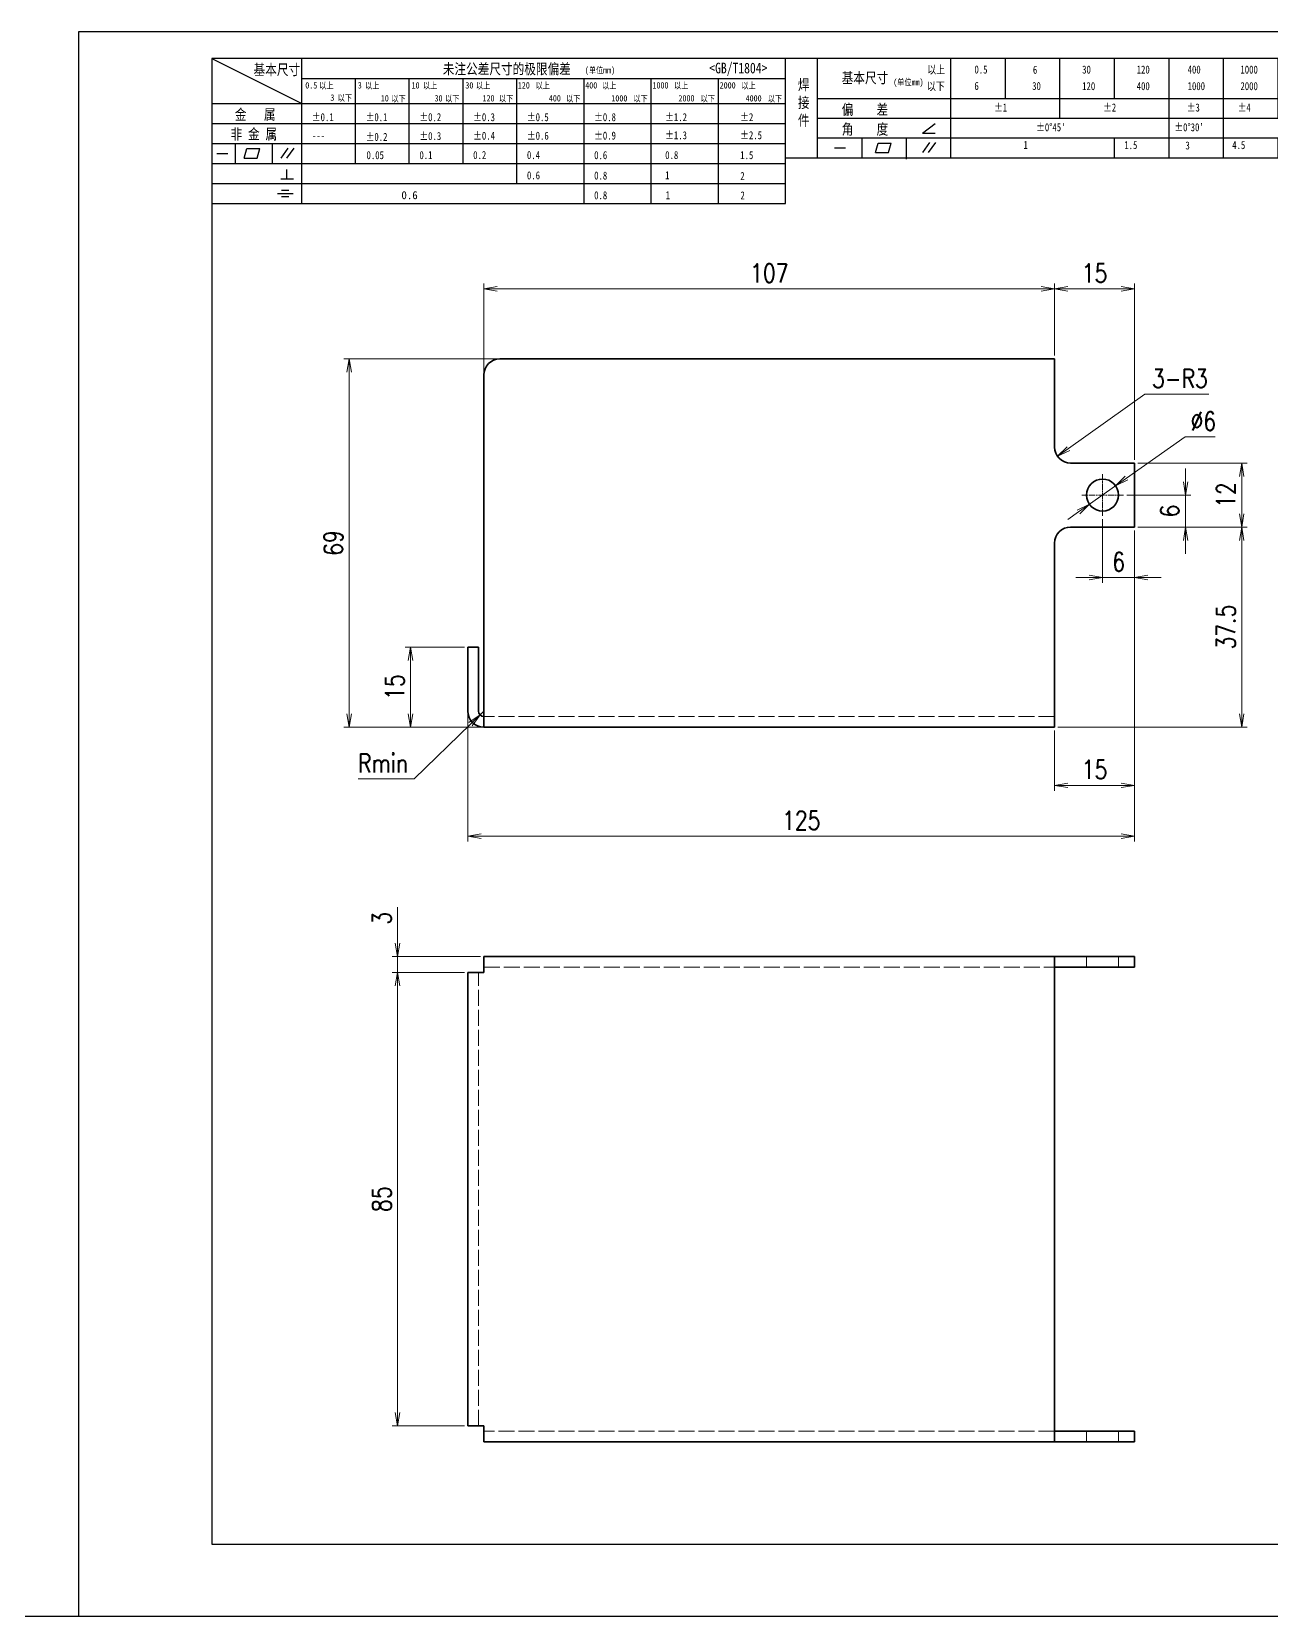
# Model space of a CAD drawing. Header units: millimetres. Extents: x 1201 to 11615, y -7347 to 2683.
# Drawn here: x 7519.5 to 7751.9, y 1515.7 to 1812.7 of the extents above; entities that cross this region are included whole.
import ezdxf
from ezdxf.enums import TextEntityAlignment as Align

# ---------------------------------------------------------------- set-up
doc = ezdxf.new("R2010")
doc.units = ezdxf.units.MM
for name, pattern in [('AM_ISO02W050x2', [3.75, 3, -0.75]), ('AM_ISO08W050x2', [9, 6, -0.75, 1.5, -0.75]), ('CENTER', [2, 1.25, -0.25, 0.25, -0.25])]:
    doc.linetypes.add(name, pattern=pattern)
for name, color, linetype, lineweight in [('CENTER', 2, 'AM_ISO08W050x2', 15), ('DIM', 3, 'Continuous', 20), ('DRAWING', 7, 'Continuous', 35), ('HIDDEN', 1, 'AM_ISO02W050x2', 18), ('图框', 7, 'Continuous', 15)]:
    doc.layers.add(name, color=color, linetype=linetype, lineweight=lineweight)
doc.layers.add('图\\M+19E79\\M+195B6\\M+18E9A', color=7, linetype='Continuous')
doc.styles.add('DIM', font='romans.shx', dxfattribs={"width": 0.8, "bigfont": 'bigfont.shx'})
doc.styles.add('STYLE1', font='')
doc.styles.add('国标', font='simfang.ttf', dxfattribs={"width": 0.8})
doc.styles.add('标题\\M+18E9A', font='romand.shx', dxfattribs={"oblique": 10, "bigfont": 'bigfont.shx'})
doc.styles.get('STYLE1').set_extended_font_data('SimSun')
doc.dimstyles.new('YH 1-1$0', dxfattribs={"dimtxt": 3.5, "dimasz": 2.5, "dimexe": 1, "dimexo": 0.625, "dimgap": 1.2, "dimtad": 1, "dimzin": 9, "dimdsep": 46, "dimtxsty": 'DIM', "dimblk": 'OPEN', "dimcen": 0, "dimclrd": 8, "dimclre": 8, "dimclrt": 2, "dimazin": 2, "dimtfac": 0.5, "dimtmove": 0, "dimatfit": 3, "dimldrblk": 'OPEN', "dimfxl": 0, "dimtolj": 1, "dimlwd": 13, "dimlwe": 13, "dimarcsym": 0})
doc.dimstyles.new('YH 1-1$3', dxfattribs={"dimtxt": 3.5, "dimasz": 2.5, "dimexe": 1, "dimexo": 0.625, "dimgap": 1.2, "dimtad": 1, "dimtoh": 1, "dimzin": 9, "dimdsep": 46, "dimtxsty": 'DIM', "dimblk": 'OPEN', "dimcen": 0, "dimclrd": 8, "dimclre": 8, "dimclrt": 2, "dimazin": 2, "dimtfac": 0.5, "dimtmove": 0, "dimatfit": 3, "dimldrblk": 'OPEN', "dimfxl": 0, "dimtolj": 1, "dimlwd": 13, "dimlwe": 13, "dimarcsym": 0})
doc.dimstyles.new('YH 1-1$4', dxfattribs={"dimtxt": 3.5, "dimasz": 2.5, "dimexe": 1, "dimexo": 0.625, "dimgap": 1.2, "dimtad": 1, "dimtoh": 1, "dimzin": 9, "dimdsep": 46, "dimtxsty": 'DIM', "dimblk": 'OPEN', "dimcen": 0, "dimclrd": 8, "dimclre": 8, "dimclrt": 2, "dimazin": 2, "dimtfac": 0.5, "dimtmove": 0, "dimatfit": 3, "dimldrblk": 'OPEN', "dimfxl": 0, "dimtolj": 1, "dimlwd": 13, "dimlwe": 13, "dimarcsym": 0})

# ---------------------------------------------------------------- blocks, each defined once
blk = doc.blocks.new('GZDEH零件A3图框V01版')
at = {"color": 1, "linetype": 'CENTER', "lineweight": 5, "ltscale": 16.256}
for p, q in [((3175.79, -1823.28), (3175.79, -1830.32)), ((3179.31, -1826.8), (3172.27, -1826.8))]:
    blk.add_line(p, q, dxfattribs=at)
at = {"color": 2, "linetype": 'ByBlock', "lineweight": 30}
for p, q in [((3169.66, -1825.2), (3160.66, -1823.8)), ((3160.66, -1829.8), (3160.66, -1823.8)), ((3169.66, -1825.2), (3169.66, -1828.4)), ((3169.66, -1828.4), (3160.66, -1829.8))]:
    blk.add_line(p, q, dxfattribs=at)
at = {"color": 1, "linetype": 'CENTER', "lineweight": 5, "ltscale": 9.144}
blk.add_line((3169.96, -1826.8), (3160.14, -1826.8), dxfattribs=at)
at = {"color": 2, "linetype": 'ByBlock', "lineweight": 30}
for radius in [3, 1.6]:
    blk.add_circle((3175.79, -1826.8), radius, dxfattribs=at)
at = {"layer": 'Defpoints', "linetype": 'Continuous'}
for p, q in [((2857.49, -1549.46), (2857.49, -1846.46)), ((3277.49, -1549.46), (2857.49, -1549.46)), ((3277.49, -1846.46), (3277.49, -1549.46)), ((2857.49, -1846.46), (3277.49, -1846.46))]:
    blk.add_line(p, q, dxfattribs=at)
at = {"layer": '图\\M+19E79\\M+195B6\\M+18E9A', "linetype": 'Continuous', "lineweight": 30}
for p, q in [((2882.49, -1554.46), (2882.49, -1832.96)), ((3272.49, -1554.46), (2882.49, -1554.46)), ((3272.49, -1832.96), (3272.49, -1554.46)), ((2882.49, -1832.96), (3272.49, -1832.96))]:
    blk.add_line(p, q, dxfattribs=at)
at = {"layer": '图\\M+19E79\\M+195B6\\M+18E9A', "color": 9}
for p, q in [((2882.49, -1554.46), (2899.37, -1562.92)), ((2899.37, -1581.67), (2899.37, -1554.46)), ((2990.09, -1581.67), (2990.09, -1554.46)), ((2996.09, -1573.08), (2996.09, -1554.46)), ((3021.09, -1561.98), (3021.09, -1554.46)), ((3031.31, -1561.98), (3031.31, -1554.46)), ((3041.53, -1561.98), (3041.53, -1554.46)), ((3051.75, -1561.98), (3051.75, -1554.46)), ((3061.98, -1561.98), (3061.98, -1554.46)), ((3072.2, -1561.98), (3072.2, -1554.46)), ((3082.42, -1561.98), (3082.42, -1554.46)), ((3092.64, -1561.98), (3092.64, -1554.46)), ((3102.86, -1561.98), (3102.86, -1554.46)), ((3113.09, -1573.08), (3113.09, -1554.46)), ((2899.37, -1558.24), (2990.09, -1558.24)), ((2909.45, -1574.17), (2909.45, -1558.24)), ((2919.53, -1574.17), (2919.53, -1558.24)), ((2929.61, -1574.17), (2929.61, -1558.24)), ((2939.69, -1577.92), (2939.69, -1558.24)), ((2952.29, -1581.67), (2952.29, -1558.24)), ((2964.89, -1581.67), (2964.89, -1558.24)), ((2977.49, -1581.67), (2977.49, -1558.24)), ((2996.09, -1561.98), (3113.09, -1561.98)), ((3021.09, -1573.08), (3021.09, -1561.98)), ((3041.53, -1565.68), (3041.53, -1561.98)), ((3061.98, -1573.08), (3061.98, -1561.98)), ((3072.2, -1573.08), (3072.2, -1561.98)), ((3082.42, -1565.68), (3082.42, -1561.98)), ((3092.64, -1565.68), (3092.64, -1561.98)), ((3102.86, -1565.68), (3102.86, -1561.98)), ((2882.49, -1562.92), (2990.09, -1562.92)), ((2882.49, -1566.67), (2990.09, -1566.67)), ((2996.09, -1565.68), (3113.09, -1565.68)), ((3015.75, -1568.51), (3018.15, -1566.66)), ((2882.49, -1570.42), (2990.09, -1570.42)), ((2886.92, -1574.12), (2886.92, -1570.42)), ((2893.91, -1574.12), (2893.91, -1570.42)), ((2996.09, -1569.38), (3113.09, -1569.38)), ((3004.42, -1573.08), (3004.42, -1569.38)), ((3006.97, -1572.12), (3007.45, -1570.33)), ((3007.45, -1570.33), (3009.86, -1570.33)), ((3009.39, -1572.12), (3009.86, -1570.33)), ((3012.75, -1573.08), (3012.75, -1569.38)), ((3015.75, -1568.51), (3018.15, -1568.51)), ((3015.81, -1572.12), (3017.15, -1570.26)), ((3016.89, -1572.12), (3018.23, -1570.26)), ((3051.75, -1573.08), (3051.75, -1569.38)), ((3082.42, -1573.08), (3082.42, -1569.48)), ((3092.64, -1573.08), (3092.64, -1569.38)), ((3102.86, -1573.08), (3102.86, -1569.38)), ((2883.43, -1572.27), (2885.49, -1572.27)), ((2888.59, -1573.16), (2889.07, -1571.37)), ((2888.59, -1573.16), (2891, -1573.16)), ((2889.07, -1571.37), (2891.48, -1571.37)), ((2891, -1573.16), (2891.48, -1571.37)), ((2895.52, -1573.16), (2896.85, -1571.3)), ((2896.6, -1573.16), (2897.94, -1571.3)), ((2990.09, -1573.08), (3113.09, -1573.08)), ((2999.26, -1571.23), (3001.32, -1571.23)), ((3006.97, -1572.12), (3009.39, -1572.12)), ((3012.75, -1573.33), (3012.75, -1573.08)), ((2882.49, -1574.17), (2990.09, -1574.17)), ((2895.42, -1577.05), (2897.81, -1577.05)), ((2896.58, -1577.05), (2896.58, -1575.28)), ((2882.49, -1577.92), (2990.09, -1577.92)), ((2894.79, -1579.77), (2897.77, -1579.77)), ((2895.57, -1579.17), (2896.92, -1579.17)), ((2882.49, -1581.67), (2990.09, -1581.67)), ((2895.57, -1580.37), (2896.93, -1580.37)), ((3272.49, -1788.46), (3092.49, -1788.46)), ((3124.99, -1788.46), (3124.99, -1815.96)), ((3181.99, -1788.46), (3181.99, -1832.96)), ((3247.49, -1788.46), (3247.49, -1832.96)), ((3181.99, -1802.21), (3092.49, -1802.21)), ((3181.99, -1802.21), (3272.49, -1802.21)), ((3181.99, -1815.96), (3092.49, -1815.96)), ((3114.17, -1815.96), (3114.17, -1832.96)), ((3114.17, -1815.96), (3114.17, -1832.96)), ((3135.83, -1815.96), (3135.83, -1832.96)), ((3135.83, -1815.96), (3135.83, -1832.96)), ((3181.99, -1815.96), (3272.49, -1815.96))]:
    blk.add_line(p, q, dxfattribs=at)
at = {"layer": '图\\M+19E79\\M+195B6\\M+18E9A', "color": 7}
blk.add_line((3272.49, -1788.46), (3092.49, -1788.46), dxfattribs=at)
at = {"layer": '图\\M+19E79\\M+195B6\\M+18E9A', "color": 9, "linetype": 'Continuous'}
blk.add_line((3092.49, -1832.96), (3092.49, -1788.46), dxfattribs=at)
at = {"layer": '图框', "color": 7}
for p, q in [((3157.49, -1749.46), (3272.49, -1749.46)), ((3157.49, -1832.96), (3157.49, -1749.46))]:
    blk.add_line(p, q, dxfattribs=at)
at = {"layer": '图框', "color": 9}
for p, q in [((3157.49, -1755.46), (3162.49, -1749.46)), ((3162.49, -1749.46), (3167.49, -1755.46)), ((3167.49, -1788.46), (3167.49, -1749.46)), ((3240.49, -1788.46), (3240.49, -1749.46)), ((3252.49, -1749.46), (3252.49, -1788.46)), ((3157.49, -1755.46), (3272.49, -1755.46)), ((3157.49, -1761.46), (3162.49, -1755.46)), ((3162.49, -1755.46), (3167.49, -1761.46)), ((3157.49, -1761.46), (3272.49, -1761.46)), ((3157.49, -1767.46), (3162.49, -1761.46)), ((3162.49, -1761.46), (3167.49, -1767.46)), ((3157.49, -1767.46), (3272.49, -1767.46)), ((3157.49, -1773.46), (3162.49, -1767.46)), ((3162.49, -1767.46), (3167.49, -1773.46)), ((3157.49, -1773.46), (3272.49, -1773.46)), ((3157.49, -1779.46), (3162.49, -1773.46)), ((3162.49, -1773.46), (3167.49, -1779.46)), ((3157.49, -1779.46), (3272.49, -1779.46))]:
    blk.add_line(p, q, dxfattribs=at)
at = {"layer": '图框', "color": 9, "linetype": 'Continuous'}
blk.add_line((3181.99, -1749.46), (3181.99, -1832.96), dxfattribs=at)
at = {"layer": '图\\M+19E79\\M+195B6\\M+18E9A', "color": 9, "style": '国标'}
for s, height, width, p in [('基本尺寸', 2, 0.8, (2890.33, -1557.58)), ('未注公差尺寸的极限偏差', 2, 0.8, (2925.81, -1557.44)), ('<GB/T1804>', 2, 0.8, (2975.78, -1557.27)), ('以上', 1.5, 0.8, (3016.64, -1557.33)), ('0.5', 1.5, 0.8, (3025.49, -1557.3)), ('6', 1.5, 0.8, (3036.45, -1557.34)), ('30', 1.5, 0.8, (3045.69, -1557.31)), ('120', 1.5, 0.8, (3055.91, -1557.31)), ('400', 1.5, 0.8, (3065.46, -1557.31)), ('1000', 1.5, 0.8, (3075.36, -1557.31)), ('2000', 1.5, 0.8, (3085.57, -1557.31)), ('4000', 1.5, 0.8, (3095.57, -1557.31)), ('8000', 1.5, 0.8, (3105.7, -1557.31)), ('30', 1.2, 0.8, (2930.04, -1560.11)), ('基本尺寸', 2, 0.8, (3000.6, -1559.1)), ('以下', 1.5, 0.8, (3016.58, -1560.43)), ('6', 1.5, 0.8, (3025.49, -1560.38)), ('30', 1.5, 0.8, (3036.31, -1560.39)), ('120', 1.5, 0.8, (3045.69, -1560.41)), ('400', 1.5, 0.8, (3055.91, -1560.41)), ('1000', 1.5, 0.8, (3065.46, -1560.41)), ('2000', 1.5, 0.8, (3075.36, -1560.41)), ('4000', 1.5, 0.8, (3085.57, -1560.41)), ('8000', 1.5, 0.8, (3095.57, -1560.41)), ('12000', 1.5, 0.8, (3105.7, -1560.41)), ('金   属', 2, 0.8, (2886.82, -1565.98)), ('±0.1', 1.5, 0.8, (2901.27, -1566.23)), ('±0.1', 1.5, 0.8, (2911.35, -1566.23)), ('±0.2', 1.5, 0.8, (2921.43, -1566.23)), ('±0.3', 1.5, 0.8, (2931.51, -1566.23)), ('±0.5', 1.5, 0.8, (2941.59, -1566.23)), ('±0.8', 1.5, 0.8, (2954.19, -1566.23)), ('±1.2', 1.5, 0.8, (2967.51, -1566.23)), ('±2', 1.5, 0.8, (2981.58, -1566.23)), ('偏    差', 2, 0.8, (3000.6, -1565.04)), ('±1', 1.5, 0.8, (3029.16, -1564.42)), ('±2', 1.5, 0.8, (3049.61, -1564.42)), ('±3', 1.5, 0.8, (3065.3, -1564.42)), ('±4', 1.5, 0.8, (3074.85, -1564.42)), ('±6', 1.5, 0.8, (3085.22, -1564.42)), ('±8', 1.5, 0.8, (3095.06, -1564.42)), ('±10', 1.5, 0.8, (3105.02, -1564.42)), ('非 金 属', 2, 0.8, (2886.02, -1569.65)), ('±0.3', 1.5, 0.8, (2921.43, -1569.77)), ('±0.4', 1.5, 0.8, (2931.51, -1569.71)), ('±0.6', 1.5, 0.8, (2941.59, -1569.71)), ('±0.9', 1.5, 0.8, (2954.19, -1569.68)), ('±1.3', 1.5, 0.8, (2967.51, -1569.62)), ('±2.5', 1.5, 0.8, (2981.58, -1569.61)), ('角    度', 2, 0.8, (3000.6, -1568.74)), ("±0%%D45'", 1.5, 0.8, (3037.06, -1568.12)), ("±0%%D30'", 1.5, 0.8, (3062.98, -1568.12)), ("±0%%D20'", 1.5, 0.8, (3087.38, -1568.12)), ('---', 1.5, 0.8, (2901.27, -1569.65)), ('±0.2', 1.5, 0.8, (2911.35, -1569.92)), ('1', 1.5, 0.8, (3034.69, -1571.43)), ('1.5', 1.5, 0.8, (3053.59, -1571.46)), ('3', 1.5, 0.8, (3065.05, -1571.53)), ('4.5', 1.5, 0.8, (3073.82, -1571.46)), ('6', 1.5, 0.8, (3085.28, -1571.6)), ('8', 1.5, 0.8, (3095.68, -1571.56)), ('10', 1.5, 0.8, (3105.36, -1571.47)), ('0.1', 1.5, 0.8, (2921.43, -1573.34)), ('0.2', 1.5, 0.8, (2931.51, -1573.33)), ('0.4', 1.5, 0.8, (2941.59, -1573.33)), ('0.6', 1.5, 0.8, (2954.19, -1573.35)), ('0.8', 1.5, 0.8, (2967.51, -1573.33)), ('1.5', 1.5, 0.8, (2981.58, -1573.34)), ('0.6', 1.5, 0.8, (2941.59, -1577.14)), ('0.8', 1.5, 0.8, (2954.19, -1577.17)), ('1', 1.5, 0.8, (2967.51, -1577.12)), ('2', 1.5, 0.8, (2981.58, -1577.26)), ('0.8', 1.5, 0.8, (2954.19, -1580.87)), ('1', 1.5, 0.8, (2967.59, -1580.86)), ('2', 1.5, 0.8, (2981.62, -1580.89)), ('热处理', 2.5, 0.8, (3095.03, -1792.46)), ('材  质', 2.5, 0.8, (3128.04, -1792.46)), ('项目编码 PROJECT', 2.5, 0.8, (3248.13, -1792.43)), ('表面粗糙度', 2.5, 0.8, (3094.05, -1806.21)), ('表面处理', 2.5, 0.8, (3125.41, -1806.21)), ('SURFACE TREATMENT', 2.5, 0.6, (3138.47, -1806.21)), ('比  例\u3000', 2.5, 0.8, (3159.1, -1806.21)), ('SCALE', 2.5, 0.8, (3171.15, -1806.21)), ('名称\u3000', 2.5, 0.8, (3182.54, -1806.21)), ('NAME', 2.5, 0.8, (3188.8, -1806.21)), ('数  量', 2.5, 0.8, (3250.61, -1806.05)), ("QT'Y ", 2.5, 0.8, (3263.86, -1806.05)), (' DESIGN', 2.5, 0.8, (3101.47, -1819.96)), (' DRAW', 2.5, 0.8, (3124.78, -1819.96)), ("CHK'D", 2.5, 0.8, (3147.58, -1819.96)), ('三角法', 2.5, 0.8, (3164.9, -1819.96)), ('图号', 2.5, 0.8, (3182.36, -1819.96)), ('DWG.NO.', 2.5, 0.8, (3189.16, -1819.96)), ('图示为', 2.5, 0.8, (3249.94, -1819.93)), ('<LH/RH>', 2.5, 0.8, (3260.31, -1819.93))]:
    blk.add_text(s, height=height, dxfattribs=dict(at, width=width)).set_placement(p)
at = {"layer": '图\\M+19E79\\M+195B6\\M+18E9A', "color": 9, "lineweight": 15, "style": '国标', "width": 0.8}
for s, p in [('(单位mm)', (2952.44, -1557.27)), ('0.5', (2900.03, -1560.11)), ('以上', (2902.64, -1560.16)), ('3', (2909.88, -1560.11)), ('以上', (2911.25, -1560.16)), ('10', (2919.96, -1560.11)), ('以上', (2922.09, -1560.16)), ('以上', (2932.02, -1560.16)), ('120', (2939.88, -1560.11)), ('以上', (2943.21, -1560.16)), ('400', (2952.52, -1560.11)), ('以上', (2955.68, -1560.16)), ('1000', (2965.12, -1560.11)), ('以上', (2969.16, -1560.16)), ('2000', (2977.72, -1560.11)), ('以上', (2981.8, -1560.16)), ('(单位mm)', (3010.27, -1559.51)), ('3', (2904.73, -1562.41)), ('以下', (2906.1, -1562.46)), ('10', (2914.19, -1562.54)), ('以下', (2916.18, -1562.59)), ('30', (2924.27, -1562.54)), ('以下', (2926.26, -1562.59)), ('120', (2933.26, -1562.54)), ('以下', (2936.34, -1562.59)), ('400', (2945.7, -1562.54)), ('以下', (2948.94, -1562.59)), ('1000', (2957.41, -1562.54)), ('以下', (2961.54, -1562.59)), ('2000', (2969.99, -1562.54)), ('以下', (2974.14, -1562.59)), ('4000', (2982.59, -1562.54)), ('以下', (2986.74, -1562.59))]:
    blk.add_text(s, height=1.2, dxfattribs=at).set_placement(p)
at = {"layer": '图\\M+19E79\\M+195B6\\M+18E9A', "color": 9, "lineweight": 13, "style": '国标'}
blk.add_text('0.6', height=1.5, dxfattribs=at).set_placement((2918.05, -1580.85))
at = {"layer": '图\\M+19E79\\M+195B6\\M+18E9A', "color": 9, "style": '国标', "width": 0.8}
for s, p in [('HEAT TREAT', (3114.49, -1792.46)), ('MATERIAL', (3148.14, -1792.46)), ('客户', (3185.68, -1792.46)), ('USER', (3191.46, -1792.46)), ('FINISH', (3116.48, -1806.21)), ('设  计', (3097.79, -1819.96)), ('制  图', (3119.43, -1819.96)), ('检  图', (3141.11, -1819.96)), ('日期:', (3096.09, -1832)), ('日期:', (3117.71, -1832.1)), ('日期:', (3139.62, -1832))]:
    blk.add_text(s, height=2.5, dxfattribs=at).set_placement(p, align=Align.CENTER)
for s, p in [('车 型', (3162.87, -1791.2)), ('MODEL', (3175.2, -1791.24))]:
    blk.add_text(s, height=2.5, dxfattribs=at).set_placement(p, align=Align.MIDDLE)
at = {"layer": '图\\M+19E79\\M+195B6\\M+18E9A', "color": 7, "lineweight": -3, "style": 'STYLE1', "oblique": 15}
blk.add_text('广州市瑞欧智能设备有限公司', height=3.8, dxfattribs=at).set_placement((3172.16, -1838.51))
at = {"layer": '图\\M+19E79\\M+195B6\\M+18E9A', "color": 7, "style": '标题\\M+18E9A', "oblique": 10}
blk.add_text('A3', height=4, dxfattribs=at).set_placement((3269.91, -1840.2), align=Align.MIDDLE)
at = {"layer": '图\\M+19E79\\M+195B6\\M+18E9A', "color": 7, "style": '标题\\M+18E9A', "oblique": 10, "width": 0.75}
blk.add_text('Guangzhou RUIO Intelligent Equipment Co., Ltd. ', height=2.5, dxfattribs=at).set_placement((3211.26, -1842.9), align=Align.MIDDLE)
at = {"layer": '图\\M+19E79\\M+195B6\\M+18E9A', "color": 9, "insert": (2992.39, -1558.41), "char_height": 2, "width": 3.1877, "attachment_point": 1, "style": '国标'}
blk.add_mtext('焊\\P接\\P件', dxfattribs=at)
at = {"layer": '图\\M+19E79\\M+195B6\\M+18E9A', "color": 9, "insert": (2911.51, -1573.37), "char_height": 1.5, "attachment_point": 7, "style": '国标'}
blk.add_mtext_dynamic_manual_height_columns('0.05', width=5.1982, gutter_width=12.5, heights=[0], dxfattribs=at)
at = {"layer": '图框', "color": 9, "style": '国标', "width": 0.8}
for s, p in [('记 号', (3162.47, -1782.94)), ('年 月 日', (3174.9, -1782.98)), ('变  更  事  由', (3211.24, -1782.93)), ('C.L.', (3162.86, -1787.45)), ('DATE', (3174.85, -1787.42)), ('REVIEW', (3211.55, -1787.45))]:
    blk.add_text(s, height=2, dxfattribs=at).set_placement(p, align=Align.CENTER)
for s, p in [('制 图', (3246.15, -1781.95)), ('备    注', (3262.68, -1781.92)), ('DR', (3246.06, -1786.34)), ('REMARKS', (3262.57, -1786.32))]:
    blk.add_text(s, height=2, dxfattribs=at).set_placement(p, align=Align.MIDDLE)
blk = doc.blocks.new('_Open')
at = {"color": 0, "linetype": 'ByBlock', "lineweight": -2}
for p, q in [((-1, 0.17), (0, 0)), ((-1, -0.17), (0, 0)), ((0, 0), (-1, 0))]:
    blk.add_line(p, q, dxfattribs=at)
blk = doc.blocks.new('*D257')
at = {"layer": 'Defpoints', "color": 0, "ltscale": 2, "transparency": 16777216}
for p in [(7726.27, 1719.81), (7601.27, 1685.31), (7726.27, 1661.87)]:
    blk.add_point(p, dxfattribs=at)
at = {"layer": 'DIM', "color": 8, "lineweight": 13, "ltscale": 2, "transparency": 16777216}
for p, q in [((7726.27, 1719.18), (7726.27, 1660.87)), ((7601.27, 1684.68), (7601.27, 1660.87)), ((7603.77, 1661.87), (7723.77, 1661.87))]:
    blk.add_line(p, q, dxfattribs=at)
at = {"layer": 'DIM', "color": 8, "lineweight": 13, "ltscale": 2, "transparency": 16777216, "xscale": 2.5, "yscale": 2.5, "zscale": 2.5, "rotation": 180}
blk.add_blockref('_Open', (7601.27, 1661.87), dxfattribs=at)
at = {"layer": 'DIM', "color": 8, "lineweight": 13, "ltscale": 2, "transparency": 16777216, "xscale": 2.5, "yscale": 2.5, "zscale": 2.5}
blk.add_blockref('_Open', (7726.27, 1661.87), dxfattribs=at)
at = {"layer": 'DIM', "color": 2, "ltscale": 2, "transparency": 16777216, "insert": (7663.77, 1664.82), "char_height": 3.5, "attachment_point": 5, "style": 'DIM'}
blk.add_mtext('\\A1;125', dxfattribs=at)
blk = doc.blocks.new('*D258')
at = {"layer": 'Defpoints', "color": 0, "ltscale": 2, "transparency": 16777216}
for p in [(7726.27, 1719.81), (7711.27, 1682.31), (7726.27, 1671.39)]:
    blk.add_point(p, dxfattribs=at)
at = {"layer": 'DIM', "color": 8, "lineweight": 13, "ltscale": 2, "transparency": 16777216}
for p, q in [((7726.27, 1719.18), (7726.27, 1670.39)), ((7711.27, 1681.68), (7711.27, 1670.39)), ((7713.77, 1671.39), (7723.77, 1671.39))]:
    blk.add_line(p, q, dxfattribs=at)
at = {"layer": 'DIM', "color": 8, "lineweight": 13, "ltscale": 2, "transparency": 16777216, "xscale": 2.5, "yscale": 2.5, "zscale": 2.5, "rotation": 180}
blk.add_blockref('_Open', (7711.27, 1671.39), dxfattribs=at)
at = {"layer": 'DIM', "color": 8, "lineweight": 13, "ltscale": 2, "transparency": 16777216, "xscale": 2.5, "yscale": 2.5, "zscale": 2.5}
blk.add_blockref('_Open', (7726.27, 1671.39), dxfattribs=at)
at = {"layer": 'DIM', "color": 2, "ltscale": 2, "transparency": 16777216, "insert": (7718.77, 1674.34), "char_height": 3.5, "attachment_point": 5, "style": 'DIM'}
blk.add_mtext('\\A1;15', dxfattribs=at)
blk = doc.blocks.new('*D259')
at = {"layer": 'Defpoints', "color": 0, "ltscale": 2, "transparency": 16777216}
for p in [(7711.27, 1764.45), (7711.27, 1751.31), (7726.27, 1731.81)]:
    blk.add_point(p, dxfattribs=at)
at = {"layer": 'DIM', "color": 8, "lineweight": 13, "ltscale": 2, "transparency": 16777216}
for p, q in [((7711.27, 1751.93), (7711.27, 1765.45)), ((7723.77, 1764.45), (7713.77, 1764.45)), ((7726.27, 1732.43), (7726.27, 1765.45))]:
    blk.add_line(p, q, dxfattribs=at)
at = {"layer": 'DIM', "color": 8, "lineweight": 13, "ltscale": 2, "transparency": 16777216, "xscale": 2.5, "yscale": 2.5, "zscale": 2.5, "rotation": 180}
blk.add_blockref('_Open', (7711.27, 1764.45), dxfattribs=at)
at = {"layer": 'DIM', "color": 8, "lineweight": 13, "ltscale": 2, "transparency": 16777216, "xscale": 2.5, "yscale": 2.5, "zscale": 2.5}
blk.add_blockref('_Open', (7726.27, 1764.45), dxfattribs=at)
at = {"layer": 'DIM', "color": 2, "ltscale": 2, "transparency": 16777216, "insert": (7718.77, 1767.4), "char_height": 3.5, "attachment_point": 5, "style": 'DIM'}
blk.add_mtext('\\A1;15', dxfattribs=at)
blk = doc.blocks.new('*D260')
at = {"layer": 'Defpoints', "color": 0, "ltscale": 2, "transparency": 16777216}
for p in [(7604.27, 1764.45), (7711.27, 1751.31), (7604.27, 1746.97)]:
    blk.add_point(p, dxfattribs=at)
at = {"layer": 'DIM', "color": 8, "lineweight": 13, "ltscale": 2, "transparency": 16777216}
for p, q in [((7604.27, 1747.6), (7604.27, 1765.45)), ((7708.77, 1764.45), (7606.77, 1764.45)), ((7711.27, 1751.93), (7711.27, 1765.45))]:
    blk.add_line(p, q, dxfattribs=at)
at = {"layer": 'DIM', "color": 8, "lineweight": 13, "ltscale": 2, "transparency": 16777216, "xscale": 2.5, "yscale": 2.5, "zscale": 2.5, "rotation": 180}
blk.add_blockref('_Open', (7604.27, 1764.45), dxfattribs=at)
at = {"layer": 'DIM', "color": 8, "lineweight": 13, "ltscale": 2, "transparency": 16777216, "xscale": 2.5, "yscale": 2.5, "zscale": 2.5}
blk.add_blockref('_Open', (7711.27, 1764.45), dxfattribs=at)
at = {"layer": 'DIM', "color": 2, "ltscale": 2, "transparency": 16777216, "insert": (7657.77, 1767.4), "char_height": 3.5, "attachment_point": 5, "style": 'DIM'}
blk.add_mtext('\\A1;107', dxfattribs=at)
blk = doc.blocks.new('*D261')
at = {"layer": 'Defpoints', "color": 0, "ltscale": 2, "transparency": 16777216}
for p in [(7607.27, 1751.31), (7579.01, 1682.31), (7604.27, 1682.31)]:
    blk.add_point(p, dxfattribs=at)
at = {"layer": 'DIM', "color": 8, "lineweight": 13, "ltscale": 2, "transparency": 16777216}
for p, q in [((7606.64, 1751.31), (7578.01, 1751.31)), ((7579.01, 1748.81), (7579.01, 1684.81)), ((7603.64, 1682.31), (7578.01, 1682.31))]:
    blk.add_line(p, q, dxfattribs=at)
at = {"layer": 'DIM', "color": 8, "lineweight": 13, "ltscale": 2, "transparency": 16777216, "xscale": 2.5, "yscale": 2.5, "zscale": 2.5}
for p, rotation in [((7579.01, 1751.31), 90), ((7579.01, 1682.31), 270)]:
    blk.add_blockref('_Open', p, dxfattribs=dict(at, rotation=rotation))
at = {"layer": 'DIM', "color": 2, "ltscale": 2, "transparency": 16777216, "insert": (7576.06, 1716.81), "char_height": 3.5, "attachment_point": 5, "rotation": 90, "style": 'DIM'}
blk.add_mtext('\\A1;69', dxfattribs=at)
blk = doc.blocks.new('*D262')
at = {"layer": 'Defpoints', "color": 0, "ltscale": 2, "transparency": 16777216}
for p in [(7601.27, 1697.31), (7590.53, 1682.31), (7604.27, 1682.31)]:
    blk.add_point(p, dxfattribs=at)
at = {"layer": 'DIM', "color": 8, "lineweight": 13, "ltscale": 2, "transparency": 16777216}
for p, q in [((7600.64, 1697.31), (7589.53, 1697.31)), ((7590.53, 1694.81), (7590.53, 1684.81)), ((7603.64, 1682.31), (7589.53, 1682.31))]:
    blk.add_line(p, q, dxfattribs=at)
at = {"layer": 'DIM', "color": 8, "lineweight": 13, "ltscale": 2, "transparency": 16777216, "xscale": 2.5, "yscale": 2.5, "zscale": 2.5}
for p, rotation in [((7590.53, 1697.31), 90), ((7590.53, 1682.31), 270)]:
    blk.add_blockref('_Open', p, dxfattribs=dict(at, rotation=rotation))
at = {"layer": 'DIM', "color": 2, "ltscale": 2, "transparency": 16777216, "insert": (7587.58, 1689.81), "char_height": 3.5, "attachment_point": 5, "rotation": 90, "style": 'DIM'}
blk.add_mtext('\\A1;15', dxfattribs=at)
blk = doc.blocks.new('*D263')
at = {"layer": 'Defpoints', "color": 0, "ltscale": 2, "transparency": 16777216}
for p in [(7603.55, 1684.61), (7604.27, 1685.31)]:
    blk.add_point(p, dxfattribs=at)
at = {"layer": 'DIM', "color": 8, "lineweight": 13, "ltscale": 2, "transparency": 16777216}
for p, q in [((7604.27, 1685.31), (7603.55, 1684.61)), ((7591.23, 1672.61), (7601.76, 1682.87)), ((7580.69, 1672.61), (7591.23, 1672.61))]:
    blk.add_line(p, q, dxfattribs=at)
at = {"layer": 'DIM', "color": 8, "lineweight": 13, "ltscale": 2, "transparency": 16777216, "xscale": 2.5, "yscale": 2.5, "zscale": 2.5, "rotation": 44.24233834303886}
blk.add_blockref('_Open', (7603.55, 1684.61), dxfattribs=at)
at = {"layer": 'DIM', "color": 2, "ltscale": 2, "transparency": 16777216, "insert": (7585.36, 1675.56), "char_height": 3.5, "attachment_point": 5, "style": 'DIM'}
blk.add_mtext('\\A1;{\\Fromans,bigfont|c134;Rmin}', dxfattribs=at)
blk = doc.blocks.new('*D264')
at = {"layer": 'Defpoints', "color": 0, "ltscale": 2, "transparency": 16777216}
for p in [(7726.27, 1719.81), (7711.27, 1682.31), (7746.36, 1682.31)]:
    blk.add_point(p, dxfattribs=at)
at = {"layer": 'DIM', "color": 8, "lineweight": 13, "ltscale": 2, "transparency": 16777216}
for p, q in [((7726.89, 1719.81), (7747.36, 1719.81)), ((7746.36, 1717.31), (7746.36, 1684.81)), ((7711.89, 1682.31), (7747.36, 1682.31))]:
    blk.add_line(p, q, dxfattribs=at)
at = {"layer": 'DIM', "color": 8, "lineweight": 13, "ltscale": 2, "transparency": 16777216, "xscale": 2.5, "yscale": 2.5, "zscale": 2.5}
for p, rotation in [((7746.36, 1719.81), 90), ((7746.36, 1682.31), 270)]:
    blk.add_blockref('_Open', p, dxfattribs=dict(at, rotation=rotation))
at = {"layer": 'DIM', "color": 2, "ltscale": 2, "transparency": 16777216, "insert": (7743.41, 1701.06), "char_height": 3.5, "attachment_point": 5, "rotation": 90, "style": 'DIM'}
blk.add_mtext('\\A1;37.5', dxfattribs=at)
blk = doc.blocks.new('*D265')
at = {"layer": 'Defpoints', "color": 0, "ltscale": 2, "transparency": 16777216}
for p in [(7726.27, 1731.81), (7726.27, 1719.81), (7746.36, 1719.81)]:
    blk.add_point(p, dxfattribs=at)
at = {"layer": 'DIM', "color": 8, "lineweight": 13, "ltscale": 2, "transparency": 16777216}
for p, q in [((7726.89, 1731.81), (7747.36, 1731.81)), ((7746.36, 1729.31), (7746.36, 1722.31)), ((7726.89, 1719.81), (7747.36, 1719.81))]:
    blk.add_line(p, q, dxfattribs=at)
at = {"layer": 'DIM', "color": 8, "lineweight": 13, "ltscale": 2, "transparency": 16777216, "xscale": 2.5, "yscale": 2.5, "zscale": 2.5}
for p, rotation in [((7746.36, 1731.81), 90), ((7746.36, 1719.81), 270)]:
    blk.add_blockref('_Open', p, dxfattribs=dict(at, rotation=rotation))
at = {"layer": 'DIM', "color": 2, "ltscale": 2, "transparency": 16777216, "insert": (7743.41, 1725.81), "char_height": 3.5, "attachment_point": 5, "rotation": 90, "style": 'DIM'}
blk.add_mtext('\\A1;12', dxfattribs=at)
blk = doc.blocks.new('*D266')
at = {"layer": 'Defpoints', "color": 0, "ltscale": 2, "transparency": 16777216}
for p in [(7714.27, 1734.81), (7711.83, 1733.07)]:
    blk.add_point(p, dxfattribs=at)
at = {"layer": 'DIM', "color": 8, "lineweight": 13, "ltscale": 2, "transparency": 16777216}
for p, q in [((7728.17, 1744.71), (7713.86, 1734.52)), ((7740.17, 1744.71), (7728.17, 1744.71))]:
    blk.add_line(p, q, dxfattribs=at)
at = {"layer": 'DIM', "color": 8, "lineweight": 13, "ltscale": 2, "transparency": 16777216, "xscale": 2.5, "yscale": 2.5, "zscale": 2.5, "rotation": 215.466698292378}
blk.add_blockref('_Open', (7711.83, 1733.07), dxfattribs=at)
at = {"layer": 'DIM', "color": 2, "ltscale": 2, "transparency": 16777216, "insert": (7734.77, 1747.66), "char_height": 3.5, "attachment_point": 5, "style": 'DIM'}
blk.add_mtext('\\A1;{\\Fromans,bigfont|c134;3-}R3', dxfattribs=at)
blk = doc.blocks.new('*D267')
at = {"layer": 'Defpoints', "color": 0, "ltscale": 2, "transparency": 16777216}
for p in [(7724.17, 1725.81), (7726.27, 1719.81), (7735.84, 1719.81)]:
    blk.add_point(p, dxfattribs=at)
at = {"layer": 'DIM', "color": 8, "lineweight": 13, "ltscale": 2, "transparency": 16777216}
for p, q in [((7735.84, 1728.31), (7735.84, 1730.81)), ((7724.79, 1725.81), (7736.84, 1725.81)), ((7735.84, 1725.81), (7735.84, 1719.81)), ((7726.89, 1719.81), (7736.84, 1719.81)), ((7735.84, 1717.31), (7735.84, 1714.81))]:
    blk.add_line(p, q, dxfattribs=at)
at = {"layer": 'DIM', "color": 8, "lineweight": 13, "ltscale": 2, "transparency": 16777216, "xscale": 2.5, "yscale": 2.5, "zscale": 2.5}
for p, rotation in [((7735.84, 1725.81), 270), ((7735.84, 1719.81), 90)]:
    blk.add_blockref('_Open', p, dxfattribs=dict(at, rotation=rotation))
at = {"layer": 'DIM', "color": 2, "ltscale": 2, "transparency": 16777216, "insert": (7732.89, 1722.81), "char_height": 3.5, "attachment_point": 5, "rotation": 90, "style": 'DIM'}
blk.add_mtext('\\A1;6', dxfattribs=at)
blk = doc.blocks.new('*D268')
at = {"layer": 'Defpoints', "color": 0, "ltscale": 2, "transparency": 16777216}
for p in [(7720.27, 1721.91), (7726.27, 1719.81), (7726.27, 1710.34)]:
    blk.add_point(p, dxfattribs=at)
at = {"layer": 'DIM', "color": 8, "lineweight": 13, "ltscale": 2, "transparency": 16777216}
for p, q in [((7720.27, 1721.28), (7720.27, 1709.34)), ((7726.27, 1719.18), (7726.27, 1709.34)), ((7717.77, 1710.34), (7715.27, 1710.34)), ((7720.27, 1710.34), (7726.27, 1710.34)), ((7728.77, 1710.34), (7731.27, 1710.34))]:
    blk.add_line(p, q, dxfattribs=at)
at = {"layer": 'DIM', "color": 8, "lineweight": 13, "ltscale": 2, "transparency": 16777216, "xscale": 2.5, "yscale": 2.5, "zscale": 2.5}
blk.add_blockref('_Open', (7720.27, 1710.34), dxfattribs=at)
at = {"layer": 'DIM', "color": 8, "lineweight": 13, "ltscale": 2, "transparency": 16777216, "xscale": 2.5, "yscale": 2.5, "zscale": 2.5, "rotation": 180}
blk.add_blockref('_Open', (7726.27, 1710.34), dxfattribs=at)
at = {"layer": 'DIM', "color": 2, "ltscale": 2, "transparency": 16777216, "insert": (7723.27, 1713.29), "char_height": 3.5, "attachment_point": 5, "style": 'DIM'}
blk.add_mtext('\\A1;6', dxfattribs=at)
blk = doc.blocks.new('*D269')
at = {"layer": 'Defpoints', "color": 0, "ltscale": 2, "transparency": 16777216}
for p in [(7722.72, 1727.54), (7717.82, 1724.08)]:
    blk.add_point(p, dxfattribs=at)
at = {"layer": 'DIM', "color": 8, "lineweight": 13, "ltscale": 2, "transparency": 16777216}
for p, q in [((7735.76, 1736.71), (7724.77, 1728.98)), ((7741.36, 1736.71), (7735.76, 1736.71)), ((7717.82, 1724.08), (7722.72, 1727.54)), ((7715.77, 1722.64), (7713.73, 1721.2))]:
    blk.add_line(p, q, dxfattribs=at)
at = {"layer": 'DIM', "color": 8, "lineweight": 13, "ltscale": 2, "transparency": 16777216, "xscale": 2.5, "yscale": 2.5, "zscale": 2.5}
for p, rotation in [((7722.72, 1727.54), 215.1499791681371), ((7717.82, 1724.08), 35.14997916813711)]:
    blk.add_blockref('_Open', p, dxfattribs=dict(at, rotation=rotation))
at = {"layer": 'DIM', "color": 2, "ltscale": 2, "transparency": 16777216, "insert": (7739.16, 1739.66), "char_height": 3.5, "attachment_point": 5, "style": 'DIM'}
blk.add_mtext('\\A1;∅6', dxfattribs=at)
blk = doc.blocks.new('*D270')
at = {"layer": 'Defpoints', "color": 0, "ltscale": 2, "transparency": 16777216}
for p in [(7604.27, 1639.33), (7588.06, 1636.33), (7601.27, 1636.33)]:
    blk.add_point(p, dxfattribs=at)
at = {"layer": 'DIM', "color": 8, "lineweight": 13, "ltscale": 2, "transparency": 16777216}
for p, q in [((7588.06, 1641.83), (7588.06, 1648.59)), ((7603.64, 1639.33), (7587.06, 1639.33)), ((7588.06, 1636.33), (7588.06, 1639.33)), ((7600.64, 1636.33), (7587.06, 1636.33)), ((7588.06, 1633.83), (7588.06, 1631.33))]:
    blk.add_line(p, q, dxfattribs=at)
at = {"layer": 'DIM', "color": 8, "lineweight": 13, "ltscale": 2, "transparency": 16777216, "xscale": 2.5, "yscale": 2.5, "zscale": 2.5}
for p, rotation in [((7588.06, 1639.33), 270), ((7588.06, 1636.33), 90)]:
    blk.add_blockref('_Open', p, dxfattribs=dict(at, rotation=rotation))
at = {"layer": 'DIM', "color": 2, "ltscale": 2, "transparency": 16777216, "insert": (7585.11, 1646.46), "char_height": 3.5, "attachment_point": 5, "rotation": 90, "style": 'DIM'}
blk.add_mtext('\\A1;3', dxfattribs=at)
blk = doc.blocks.new('*D271')
at = {"layer": 'Defpoints', "color": 0, "ltscale": 2, "transparency": 16777216}
for p in [(7601.27, 1636.33), (7588.06, 1551.33), (7601.27, 1551.33)]:
    blk.add_point(p, dxfattribs=at)
at = {"layer": 'DIM', "color": 8, "lineweight": 13, "ltscale": 2, "transparency": 16777216}
for p, q in [((7600.64, 1636.33), (7587.06, 1636.33)), ((7588.06, 1633.83), (7588.06, 1553.83)), ((7600.64, 1551.33), (7587.06, 1551.33))]:
    blk.add_line(p, q, dxfattribs=at)
at = {"layer": 'DIM', "color": 8, "lineweight": 13, "ltscale": 2, "transparency": 16777216, "xscale": 2.5, "yscale": 2.5, "zscale": 2.5}
for p, rotation in [((7588.06, 1636.33), 90), ((7588.06, 1551.33), 270)]:
    blk.add_blockref('_Open', p, dxfattribs=dict(at, rotation=rotation))
at = {"layer": 'DIM', "color": 2, "ltscale": 2, "transparency": 16777216, "insert": (7585.11, 1593.83), "char_height": 3.5, "attachment_point": 5, "rotation": 90, "style": 'DIM'}
blk.add_mtext('\\A1;85', dxfattribs=at)

msp = doc.modelspace()

# ---------------------------------------------------------------- linework, layer by layer
msp.add_line((1201.092, 1515.65), (11530.711, 1515.65))
at = {"layer": 'CENTER', "ltscale": 0.195}
for p, q in [((7720.269, 1729.71), (7720.269, 1721.91)), ((7724.169, 1725.81), (7716.369, 1725.81))]:
    msp.add_line(p, q, dxfattribs=at)
at = {"layer": 'DRAWING', "lineweight": 35}
for p, q in [((7607.269, 1751.31), (7711.269, 1751.31)), ((7604.269, 1748.31), (7604.269, 1685.31)), ((7711.269, 1716.81), (7711.269, 1685.31)), ((7604.269, 1682.31), (7711.269, 1682.31)), ((7711.269, 1639.327), (7604.269, 1639.327)), ((7601.269, 1636.327), (7601.269, 1551.327)), ((7711.269, 1551.327), (7711.269, 1636.327)), ((7604.269, 1548.327), (7711.269, 1548.327))]:
    msp.add_line(p, q, dxfattribs=at)
at = {"layer": 'DRAWING', "lineweight": 35, "ltscale": 0.4125}
msp.add_line((7711.269, 1751.31), (7711.269, 1734.81), dxfattribs=at)
at = {"layer": 'DRAWING', "lineweight": 35, "ltscale": 0.3}
for p, q in [((7714.269, 1731.81), (7726.269, 1731.81)), ((7726.269, 1719.81), (7726.269, 1731.81)), ((7714.269, 1719.81), (7726.269, 1719.81)), ((7714.269, 1639.327), (7726.269, 1639.327)), ((7714.269, 1637.327), (7726.269, 1637.327)), ((7714.269, 1550.327), (7726.269, 1550.327)), ((7714.269, 1548.327), (7726.269, 1548.327))]:
    msp.add_line(p, q, dxfattribs=at)
at = {"layer": 'DRAWING', "lineweight": 35, "ltscale": 0.075}
for p, q in [((7601.269, 1694.31), (7601.269, 1697.31)), ((7603.269, 1697.31), (7603.269, 1694.31)), ((7604.269, 1682.31), (7604.269, 1685.31)), ((7711.269, 1685.31), (7711.269, 1682.31)), ((7604.269, 1636.327), (7604.269, 1639.327)), ((7711.269, 1639.327), (7711.269, 1636.327)), ((7711.269, 1639.327), (7714.269, 1639.327)), ((7714.269, 1637.327), (7711.269, 1637.327)), ((7601.269, 1636.327), (7604.269, 1636.327)), ((7604.269, 1551.327), (7601.269, 1551.327)), ((7604.269, 1548.327), (7604.269, 1551.327)), ((7711.269, 1551.327), (7711.269, 1548.327)), ((7711.269, 1550.327), (7714.269, 1550.327)), ((7714.269, 1548.327), (7711.269, 1548.327))]:
    msp.add_line(p, q, dxfattribs=at)
at = {"layer": 'DRAWING', "lineweight": 35, "ltscale": 0.05}
for p, q in [((7603.269, 1697.31), (7601.269, 1697.31)), ((7726.269, 1637.327), (7726.269, 1639.327)), ((7726.269, 1548.327), (7726.269, 1550.327))]:
    msp.add_line(p, q, dxfattribs=at)
at = {"layer": 'DRAWING', "lineweight": 35, "ltscale": 0.225}
for p, q in [((7601.269, 1685.31), (7601.269, 1694.31)), ((7603.269, 1685.31), (7603.269, 1694.31))]:
    msp.add_line(p, q, dxfattribs=at)
at = {"layer": 'DRAWING', "lineweight": 35}
msp.add_circle((7720.269, 1725.81), 3, dxfattribs=at)
for centre, radius, start, end in [((7607.269, 1748.31), 3, 90, 180), ((7714.269, 1734.81), 3, 180, 270), ((7714.269, 1716.81), 3, 90, 180), ((7604.269, 1685.31), 3, 180, 270), ((7604.269, 1685.31), 1, 180, 270)]:
    msp.add_arc(centre, radius, start, end, dxfattribs=at)
at = {"layer": 'HIDDEN'}
for p, q in [((7711.269, 1684.31), (7604.269, 1684.31)), ((7604.269, 1637.327), (7711.269, 1637.327)), ((7603.269, 1551.327), (7603.269, 1636.327)), ((7711.269, 1550.327), (7604.269, 1550.327))]:
    msp.add_line(p, q, dxfattribs=at)
at = {"layer": 'HIDDEN', "ltscale": 0.05}
for p, q in [((7717.269, 1637.327), (7717.269, 1639.327)), ((7723.269, 1637.327), (7723.269, 1639.327)), ((7717.269, 1550.327), (7717.269, 1548.327)), ((7723.269, 1550.327), (7723.269, 1548.327))]:
    msp.add_line(p, q, dxfattribs=at)
at = {"layer": 'HIDDEN'}
msp.add_arc((7720.269, 1725.81), 3, 15.84507, 28.6495, dxfattribs=at)

# ---------------------------------------------------------------- block references
at = {"layer": '图框'}
msp.add_blockref('GZDEH零件A3图框V01版', (4670.756, 3362.111), dxfattribs=at)

# ---------------------------------------------------------------- dimensions: what is measured, and where the dimension line sits
at = {"layer": 'DIM', "ltscale": 2}
for base, p1, p2, picture, middle in [((7604.269, 1764.455), (7711.269, 1751.31), (7604.269, 1746.972), '*D260', (7657.769, 1767.405)), ((7711.269, 1764.455), (7726.269, 1731.81), (7711.269, 1751.31), '*D259', (7718.769, 1767.405)), ((7726.269, 1661.871), (7601.269, 1685.31), (7726.269, 1719.81), '*D257', (7663.769, 1664.821)), ((7726.269, 1671.392), (7711.269, 1682.31), (7726.269, 1719.81), '*D258', (7718.769, 1674.342)), ((7726.269, 1710.342), (7720.269, 1721.91), (7726.269, 1719.81), '*D268', (7723.269, 1713.292))]:
    dim = msp.add_linear_dim(base=base, p1=p1, p2=p2, dimstyle='YH 1-1$0', dxfattribs=at)
    dim.commit()
    dim.dimension.update_dxf_attribs({"geometry": picture, "text_midpoint": middle})
for base, p1, p2, picture, middle in [((7579.012, 1682.31), (7607.269, 1751.31), (7604.269, 1682.31), '*D261', (7576.062, 1716.81)), ((7746.356, 1719.81), (7726.269, 1731.81), (7726.269, 1719.81), '*D265', (7743.406, 1725.81)), ((7735.842, 1719.81), (7724.169, 1725.81), (7726.269, 1719.81), '*D267', (7732.892, 1722.81)), ((7746.356, 1682.31), (7726.269, 1719.81), (7711.269, 1682.31), '*D264', (7743.406, 1701.06)), ((7590.531, 1682.31), (7601.269, 1697.31), (7604.269, 1682.31), '*D262', (7587.581, 1689.81)), ((7588.062, 1551.327), (7601.269, 1636.327), (7601.269, 1551.327), '*D271', (7585.112, 1593.827))]:
    dim = msp.add_linear_dim(base=base, p1=p1, p2=p2, angle=90, dimstyle='YH 1-1$0', dxfattribs=at)
    dim.commit()
    dim.dimension.update_dxf_attribs({"geometry": picture, "text_midpoint": middle})
dim = msp.add_radius_dim(center=(7714.269, 1734.81), mpoint=(7711.825, 1733.069), text='{\\Fromans,bigfont|c134;3-}<>', dimstyle='YH 1-1$4', override={"dimtmove": 1}, dxfattribs=at)
dim.commit()
dim.dimension.update_dxf_attribs({"geometry": '*D266', "text_midpoint": (7728.168, 1744.712), "dimtype": 164})
dim = msp.add_diameter_dim_2p(p1=(7717.816, 1724.083), p2=(7722.722, 1727.537), dimstyle='YH 1-1$3', dxfattribs=at)
dim.commit()
dim.dimension.update_dxf_attribs({"geometry": '*D269', "text_midpoint": (7739.156, 1736.714), "dimtype": 163})
dim = msp.add_radius_dim(center=(7604.269, 1685.31), mpoint=(7603.552, 1684.612), text='{\\Fromans,bigfont|c134;Rmin}', dimstyle='YH 1-1$4', dxfattribs=at)
dim.commit()
dim.dimension.update_dxf_attribs({"geometry": '*D263', "text_midpoint": (7585.359, 1672.607), "dimtype": 164})
dim = msp.add_linear_dim(base=(7588.062, 1636.327), p1=(7604.269, 1639.327), p2=(7601.269, 1636.327), angle=90, dimstyle='YH 1-1$0', dxfattribs=at)
dim.commit()
dim.dimension.update_dxf_attribs({"geometry": '*D270', "text_midpoint": (7588.062, 1646.46), "dimtype": 160})

doc.saveas('drawing.dxf')
